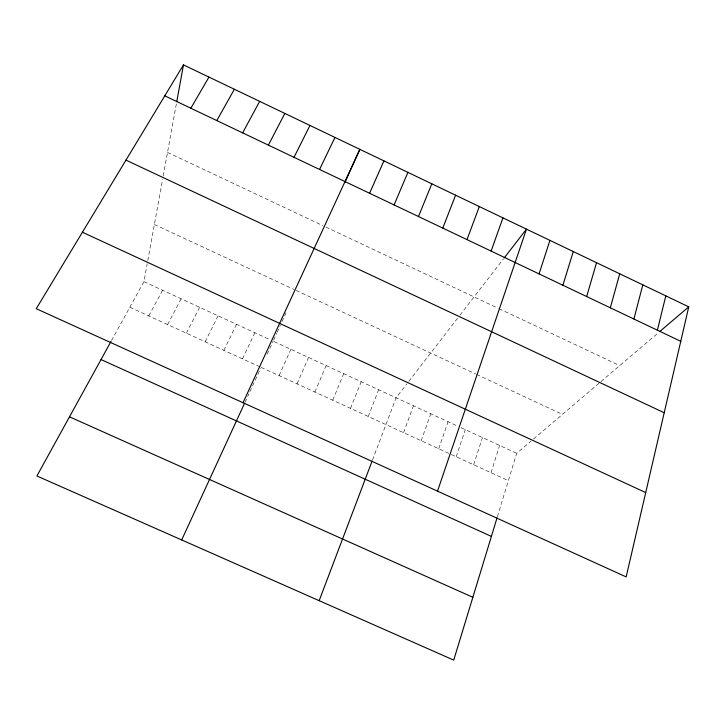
<?xml version="1.0" encoding="UTF-8"?>
<svg xmlns="http://www.w3.org/2000/svg" width="725" height="725" viewBox="0 0 725 725"><rect width="100%" height="100%" fill="white"/><g stroke="black" fill="none" stroke-linecap="round" stroke-linejoin="round"><path stroke-width="0.54" stroke-dasharray="3.62 2.72" d="M111.505 340.551L143.949 281.653L147.211 263.773M147.782 260.656L162.618 179.274M163.198 176.057L176.383 103.775M497.377 516.762L516.689 453.324L531.026 441.126M491.024 472.709L499.607 445.458M473.633 464.743L482.469 437.565M456.197 456.75L465.296 429.653M438.707 448.739L448.068 421.723M421.162 440.709L430.795 413.767M403.58 432.653L413.468 405.782M372.514 459.976L396.095 397.789L406.924 383.779M368.255 416.467L378.677 389.76M350.519 408.347L361.213 381.722M332.739 400.2L343.695 373.656M314.895 392.026L326.132 365.563M297.014 383.833L308.524 357.452M279.08 375.623L290.861 349.323M273.597 340.188L276.687 333.346M277.14 332.331L280.33 325.28M281.998 321.592L284.082 316.97M284.517 316.018L286.239 312.212M244.968 402.42L248.956 393.757M249.898 391.718L260.628 368.391M267.117 354.271L273.153 341.167M242.503 358.866L254.856 332.739M223.862 350.329L236.504 324.283M205.166 341.765L218.098 315.81M186.425 333.183L199.638 307.309M167.62 324.564L181.132 298.782M148.761 315.928L162.563 290.236M408.818 381.341L458.572 316.961M459.958 315.176L503.558 258.771M533.528 438.997L599.294 383.008M600.971 381.577L658.155 332.902M129.847 307.264L260.112 366.932M261.091 367.385L508.37 480.657M143.949 281.653L270.099 339.762M274.141 341.62L457.185 425.919M461.236 427.786L516.689 453.324M154.371 224.469L294.087 289.483M296.09 290.417L475.564 373.946M476.561 374.408L562.446 414.374M167.511 152.395L322.906 225.656M325.906 227.07L498.084 308.243M499.081 308.714L619.739 365.599"/><path stroke-width="1.09" d="M176.764 101.654L183.47 64.878L688.75 306.856L626.173 576.91L36.25 308.705L183.47 64.878M657.376 330.192L665.822 295.873M633.895 319.018L642.812 284.853M610.323 307.799L619.721 273.796M586.661 296.543L596.539 262.695M497.051 517.84L453.723 660.122L36.902 475.981L110.988 341.493M562.908 285.242L573.267 251.548M539.074 273.905L549.912 240.365M437.519 491.142L526.468 229.136L504.237 257.892M491.115 251.086L502.933 217.872M466.991 239.612L479.316 206.552M319.163 600.672L372.115 461.037M442.785 228.094L455.599 195.197M418.479 216.53L431.801 183.806M394.083 204.921L407.912 172.36M369.587 193.267L383.924 160.877M345.028 182.147L359.854 149.35L243.029 402.719M181.694 539.944L244.524 403.381M319.562 169.469L334.95 137.424M294.024 157.316L309.956 125.452M268.386 145.118L284.862 113.435M242.639 132.874L259.659 101.373M216.793 120.577L234.365 89.257M190.847 108.224L208.972 77.095M659.822 331.479L688.75 306.856M69.491 416.821L472.854 597.3M101.038 359.564L491.396 536.391M82.423 232.236L645.712 492.583M125.969 160.125L664.209 412.752M164.783 95.827L680.766 341.321"/></g></svg>
